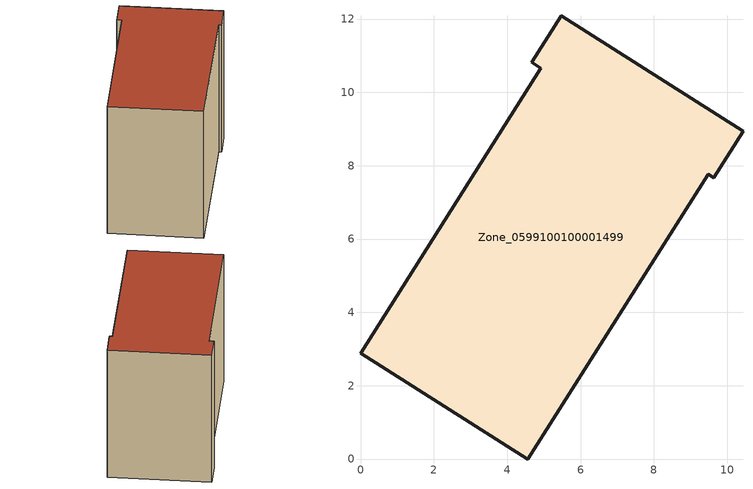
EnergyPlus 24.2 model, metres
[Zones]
Zone_0599100100001499
 floor ground (C_G): 5.48,12.08 10.43,8.94 9.64,7.67 9.49,7.77 4.57,0 0,2.89 4.92,10.66 4.67,10.82 z1.66
 wall outside (C_F): 4.57,0 9.49,7.77 9.64,7.67 10.43,8.94 5.48,12.08 4.67,10.82 4.92,10.66 0,2.89 4.57,0 z1.66:9.95
 roof outside (C_R): 4.92,10.66 0,2.89 4.57,0 9.49,7.77 9.64,7.67 10.43,8.94 5.48,12.08 4.67,10.82 z9.95
[BUILDING]
Pand.0599100100001499: North Axis=0; Terrain=City; Loads Convergence Tolerance Value=0.04; Temperature Convergence Tolerance Value=0.4; Solar Distribution=FullExterior; Maximum Number of Warmup Days=25; Minimum Number of Warmup Days=1
[Site:Location]
Rotterdam.The.Hague.AP_ZH_NLD Design_Conditions: Latitude=51.96; Longitude=4.45; Time Zone=1; Elevation=-4.5
[SITE:GROUNDTEMPERATURE:BUILDINGSURFACE]
18, 18, 18, 18, 18, 18, 18, 18, 18, 18, 18, 18
[MATERIAL] Thermal Absorptance=0.9; Solar Absorptance=0.7; Visible Absorptance=0.7
Name | Roughness | Thickness | Conductivity | Density | Specific Heat
G.TI.2006-2014 | MediumSmooth | 0.15 | 0.06 | 540 | 1210
F.TI.2006-2014 | Rough | 0.3 | 0.12 | 1920 | 840
R.TI.2006-2014 | MediumRough | 0.2 | 0.08 | 1500 | 1000
[CONSTRUCTION]
C_G: G.TI.2006-2014
C_F: F.TI.2006-2014
C_R: R.TI.2006-2014
[ZONE]
Zone_0599100100001499: Type=1; Multiplier=1; Ceiling Height=Autocalculate; Volume=Autocalculate; Floor Area=autocalculate; Part of Total Floor Area=Yes
[ZONEINFILTRATION:DESIGNFLOWRATE]
Infil_Zone_0599100100001499: Zone or ZoneList or Space or SpaceList=Zone_0599100100001499; Schedule=AlwaysOn; Design Flow Rate Calculation Method=Flow/Area; Flow Rate per Floor Area=0.0015; Constant Term Coefficient=1; Temperature Term Coefficient=0; Velocity Term Coefficient=0; Velocity Squared Term Coefficient=0
[HVACTEMPLATE:ZONE:IDEALLOADSAIRSYSTEM]
Zone_0599100100001499: Maximum Heating Supply Air Temperature=50; Minimum Cooling Supply Air Temperature=13; Maximum Heating Supply Air Humidity Ratio=0.0156; Minimum Cooling Supply Air Humidity Ratio=0.0077; Heating Limit=NoLimit; Cooling Limit=NoLimit; Dehumidification Control Type=ConstantSensibleHeatRatio; Cooling Sensible Heat Ratio=0.7; Dehumidification Setpoint=60; Humidification Control Type=None; Humidification Setpoint=30; Outdoor Air Method=None; Outdoor Air Flow Rate per Person=0.00944; Outdoor Air Flow Rate per Zone Floor Area=0; Outdoor Air Flow Rate per Zone=0; Demand Controlled Ventilation Type=None; Outdoor Air Economizer Type=NoEconomizer; Heat Recovery Type=None; Sensible Heat Recovery Effectiveness=0.7; Latent Heat Recovery Effectiveness=0.65
[ZONECONTROL:THERMOSTAT]
ThermostatControl_Zone_0599100100001499: Zone or ZoneList=Zone_0599100100001499; Control Type Schedule=DualSetpointControlType; Control 1=Thermostat_Zone_0599100100001499; Temperature Difference Between Cutout And Setpoint=0
[THERMOSTATSETPOINT:DUALSETPOINT]
Thermostat_Zone_0599100100001499: Heating Setpoint Temperature Schedule=HeatingSetpoint_Zone_0599100100001499; Cooling Setpoint Temperature Schedule=CoolingSetpoint_Zone_0599100100001499
[SCHEDULE:COMPACT]
HeatingSetpoint_Zone_0599100100001499: Through: 12/31, For: AllDays, Until: 24:00, 21
CoolingSetpoint_Zone_0599100100001499: Through: 12/31, For: AllDays, Until: 24:00, 24
DualSetpointControlType: Through: 12/31, For: AllDays, Until: 24:00, 4
AlwaysOn: Through: 12/31, For: AllDays, Until: 24:00, 1
